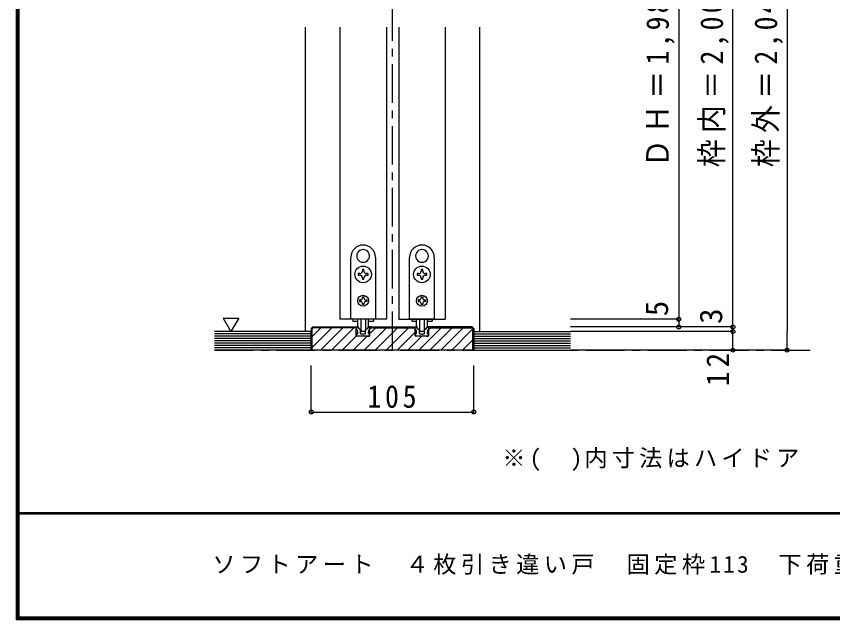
# Model space of a CAD drawing. Units: millimetres at full size, sheet at 1:5; details may follow other scales. Extents: x -973 to 977, y -718 to 696.
# Drawn here: x -973 to -446, y -701 to -311 of the extents above; entities that cross this region are included whole.
import ezdxf
from ezdxf.enums import TextEntityAlignment as Align

# ---------------------------------------------------------------- set-up
doc = ezdxf.new("R2010")
doc.units = ezdxf.units.MM
doc.header["$LTSCALE"] = 5
doc.header["$PDMODE"] = 32
doc.header["$PDSIZE"] = 2.5
doc.linetypes.add('CHAIN1', pattern=[8, 5, -1, 1, -1])
doc.linetypes.add('DASHED1', pattern=[1.8, 1.2, -0.6])
for name, color, linetype in [('0-1_通り芯', 4, 'CHAIN1'), ('0-3_仕上げ', 2, 'Continuous'), ('0-4_枠', 3, 'Continuous'), ('0-6_扉', 6, 'Continuous'), ('0-7_金物', 7, 'Continuous'), ('0-A_文字', 3, 'Continuous'), ('0-B_寸法', 7, 'Continuous'), ('0-C_ハッチ', 4, 'DASHED1'), ('F-1_枠', 6, 'Continuous'), ('F-A_文字', 7, 'Continuous')]:
    doc.layers.add(name, color=color, linetype=linetype)
doc.styles.add('ＭＳ ゴシック', font='')
doc.styles.get('ＭＳ ゴシック').set_extended_font_data('MS Gothic')

msp = doc.modelspace()

# ---------------------------------------------------------------- linework, layer by layer
at = {"layer": '0-1_通り芯'}
for p, q in [((-730.18, -526.5), (-730.18, -18.5)), ((-845.18, -526.5), (-456.18, -526.5))]:
    msp.add_line(p, q, dxfattribs=at)
at = {"layer": '0-3_仕上げ'}
for p, q in [((-782.68, -514.5), (-845.18, -514.5)), ((-782.68, -526.5), (-782.68, -514.5)), ((-677.68, -526.5), (-677.68, -514.5)), ((-677.68, -514.5), (-615.18, -514.5)), ((-782.68, -526.5), (-845.18, -526.5)), ((-677.68, -526.5), (-615.18, -526.5))]:
    msp.add_line(p, q, dxfattribs=at)
at = {"layer": '0-3_仕上げ', "color": 7}
for p, q in [((-782.68, -516), (-845.18, -516)), ((-677.68, -516), (-615.18, -516)), ((-782.68, -517.5), (-845.18, -517.5)), ((-782.68, -519), (-845.18, -519)), ((-782.68, -520.5), (-845.18, -520.5)), ((-782.68, -522), (-845.18, -522)), ((-677.68, -517.5), (-615.18, -517.5)), ((-677.68, -519), (-615.18, -519)), ((-677.68, -520.5), (-615.18, -520.5)), ((-677.68, -522), (-615.18, -522)), ((-782.68, -523.5), (-845.18, -523.5)), ((-782.68, -525), (-845.18, -525)), ((-677.68, -523.5), (-615.18, -523.5)), ((-677.68, -525), (-615.18, -525))]:
    msp.add_line(p, q, dxfattribs=at)
at = {"layer": '0-4_枠', "color": 4}
for p, q in [((-786.68, -317.5), (-786.68, -514.5)), ((-673.68, -514.5), (-673.68, -317.5))]:
    msp.add_line(p, q, dxfattribs=at)
at = {"layer": '0-4_枠'}
for p, q in [((-781.68, -511.5), (-782.68, -512.5)), ((-781.68, -511.5), (-753.58, -511.5)), ((-753.58, -517.5), (-753.58, -511.5)), ((-744.78, -517.5), (-744.78, -511.5)), ((-744.78, -511.5), (-715.58, -511.5)), ((-715.58, -517.5), (-715.58, -511.5)), ((-706.78, -517.5), (-706.78, -511.5)), ((-678.68, -511.5), (-706.78, -511.5)), ((-677.68, -512.5), (-678.68, -511.5)), ((-782.68, -512.5), (-782.68, -526.5)), ((-782.18, -526.5), (-782.18, -512.707)), ((-744.78, -512), (-715.58, -512)), ((-706.78, -512), (-678.887, -512)), ((-678.18, -512.707), (-678.887, -512)), ((-678.18, -526.5), (-678.18, -512.707)), ((-677.68, -512.5), (-677.68, -526.5)), ((-744.78, -517.5), (-753.58, -517.5)), ((-706.78, -517.5), (-715.58, -517.5)), ((-677.68, -526.5), (-782.68, -526.5))]:
    msp.add_line(p, q, dxfattribs=at)
msp.add_lwpolyline([(-753.58, -512), (-781.473, -512), (-782.18, -512.707)], dxfattribs=at)
at = {"layer": '0-6_扉'}
for p, q in [((-764.18, -317.5), (-764.18, -506.5)), ((-734.18, -317.5), (-734.18, -506.5)), ((-726.18, -317.5), (-726.18, -506.5)), ((-696.18, -317.5), (-696.18, -506.5)), ((-734.18, -506.5), (-764.18, -506.5)), ((-726.18, -506.5), (-696.18, -506.5))]:
    msp.add_line(p, q, dxfattribs=at)
at = {"layer": '0-7_金物'}
for p, q in [((-749.279, -461.351), (-749.18, -461.45)), ((-749.081, -461.351), (-749.18, -461.45)), ((-711.279, -461.351), (-711.18, -461.45)), ((-711.081, -461.351), (-711.18, -461.45)), ((-757.18, -506.5), (-757.18, -466.5)), ((-752.823, -467.489), (-752.688, -467.525)), ((-752.724, -467.66), (-752.688, -467.525)), ((-745.538, -467.489), (-745.673, -467.525)), ((-745.637, -467.66), (-745.673, -467.525)), ((-741.18, -466.5), (-741.18, -506.5)), ((-719.18, -506.5), (-719.18, -466.5)), ((-714.823, -467.489), (-714.688, -467.525)), ((-714.724, -467.66), (-714.688, -467.525)), ((-707.538, -467.489), (-707.673, -467.525)), ((-707.637, -467.66), (-707.673, -467.525)), ((-703.18, -466.5), (-703.18, -506.5)), ((-749.68, -474.35), (-749.68, -475.3)), ((-748.68, -474.35), (-749.68, -474.35)), ((-748.68, -475.3), (-748.68, -474.35)), ((-711.68, -474.35), (-711.68, -475.3)), ((-710.68, -474.35), (-711.68, -474.35)), ((-710.68, -475.3), (-710.68, -474.35)), ((-751.38, -477), (-752.33, -477)), ((-752.33, -477), (-752.33, -478)), ((-752.33, -478), (-751.38, -478)), ((-748.68, -480.65), (-748.68, -479.7)), ((-746.03, -477), (-746.98, -477)), ((-746.98, -478), (-746.03, -478)), ((-746.03, -478), (-746.03, -477)), ((-713.38, -477), (-714.33, -477)), ((-714.33, -477), (-714.33, -478)), ((-714.33, -478), (-713.38, -478)), ((-710.68, -480.65), (-710.68, -479.7)), ((-708.03, -477), (-708.98, -477)), ((-708.98, -478), (-708.03, -478)), ((-708.03, -478), (-708.03, -477)), ((-750.98, -494), (-751.58, -494)), ((-751.58, -494), (-751.58, -495)), ((-751.58, -495), (-750.98, -495)), ((-749.68, -492.1), (-748.68, -492.1)), ((-749.68, -492.1), (-749.68, -492.7)), ((-748.68, -492.1), (-748.68, -492.7)), ((-747.38, -494), (-746.78, -494)), ((-712.98, -494), (-713.58, -494)), ((-713.58, -494), (-713.58, -495)), ((-713.58, -495), (-712.98, -495)), ((-711.68, -492.1), (-710.68, -492.1)), ((-711.68, -492.1), (-711.68, -492.7)), ((-710.68, -492.1), (-710.68, -492.7)), ((-709.38, -494), (-708.78, -494)), ((-749.68, -496.3), (-749.68, -496.9)), ((-748.68, -496.9), (-749.68, -496.9)), ((-748.68, -496.3), (-748.68, -496.9)), ((-711.68, -496.3), (-711.68, -496.9)), ((-710.68, -496.9), (-711.68, -496.9)), ((-710.68, -496.3), (-710.68, -496.9)), ((-741.18, -506.5), (-757.18, -506.5)), ((-755.78, -506.5), (-755.78, -507.7)), ((-752.68, -510.921), (-752.68, -506.5)), ((-750.68, -506.5), (-750.68, -514.121)), ((-747.68, -506.5), (-747.68, -514.121)), ((-745.68, -510.921), (-745.68, -506.5)), ((-742.58, -506.5), (-742.58, -507.7)), ((-703.18, -506.5), (-719.18, -506.5)), ((-717.78, -506.5), (-717.78, -507.7)), ((-714.68, -510.921), (-714.68, -506.5)), ((-712.68, -506.5), (-712.68, -514.121)), ((-709.68, -506.5), (-709.68, -514.121)), ((-707.68, -510.921), (-707.68, -506.5)), ((-704.58, -506.5), (-704.58, -507.7)), ((-755.78, -507.7), (-752.648, -507.7)), ((-753.68, -511.5), (-753.137, -511.5)), ((-753.68, -512.5), (-753.68, -511.5)), ((-751.518, -512.912), (-752.784, -511.647)), ((-746.842, -512.912), (-745.577, -511.647)), ((-745.713, -507.7), (-742.58, -507.7)), ((-717.78, -507.7), (-714.648, -507.7)), ((-715.68, -511.5), (-715.137, -511.5)), ((-715.68, -512.5), (-715.68, -511.5)), ((-713.518, -512.912), (-714.784, -511.647)), ((-708.842, -512.912), (-707.577, -511.647)), ((-707.713, -507.7), (-704.58, -507.7)), ((-752.98, -517.5), (-753.466, -516.274)), ((-752.68, -516), (-753.28, -516)), ((-752.68, -516), (-752.68, -514.736)), ((-751.306, -513), (-750.98, -513)), ((-750.78, -515.7), (-750.78, -513.2)), ((-747.98, -514.421), (-750.38, -514.421)), ((-749.18, -516.3), (-748.88, -516)), ((-748.88, -516), (-747.88, -516)), ((-747.58, -515.7), (-747.58, -513.2)), ((-747.055, -513), (-747.38, -513)), ((-745.68, -516), (-745.68, -514.736)), ((-745.68, -516), (-745.08, -516)), ((-745.38, -517.5), (-744.894, -516.274)), ((-714.98, -517.5), (-715.466, -516.274)), ((-714.68, -516), (-715.28, -516)), ((-714.68, -516), (-714.68, -514.736)), ((-713.306, -513), (-712.98, -513)), ((-712.78, -515.7), (-712.78, -513.2)), ((-709.98, -514.421), (-712.38, -514.421)), ((-711.18, -516.3), (-710.88, -516)), ((-710.88, -516), (-709.88, -516)), ((-709.58, -515.7), (-709.58, -513.2)), ((-709.055, -513), (-709.38, -513)), ((-707.68, -516), (-707.68, -514.736)), ((-707.68, -516), (-707.08, -516)), ((-707.38, -517.5), (-706.894, -516.274)), ((-751.88, -517.5), (-752.98, -517.5)), ((-751.88, -517.5), (-751.68, -517.3)), ((-751.68, -517.3), (-751.48, -517.5)), ((-746.88, -517.5), (-751.48, -517.5)), ((-746.68, -517.3), (-746.88, -517.5)), ((-746.48, -517.5), (-746.68, -517.3)), ((-746.48, -517.5), (-745.38, -517.5)), ((-713.88, -517.5), (-714.98, -517.5)), ((-713.88, -517.5), (-713.68, -517.3)), ((-713.68, -517.3), (-713.48, -517.5)), ((-708.88, -517.5), (-713.48, -517.5)), ((-708.68, -517.3), (-708.88, -517.5)), ((-708.48, -517.5), (-708.68, -517.3)), ((-708.48, -517.5), (-707.38, -517.5))]:
    msp.add_line(p, q, dxfattribs=at)
for points in [[(-749.68, -479.7), (-749.68, -480.65), (-748.68, -480.65)], [(-711.68, -479.7), (-711.68, -480.65), (-710.68, -480.65)], [(-746.78, -494), (-746.78, -495), (-747.38, -495)], [(-708.78, -494), (-708.78, -495), (-709.38, -495)], [(-744.68, -512.5), (-744.68, -511.5), (-745.223, -511.5)], [(-706.68, -512.5), (-706.68, -511.5), (-707.223, -511.5)], [(-750.48, -516), (-749.48, -516), (-749.18, -516.3)], [(-712.48, -516), (-711.48, -516), (-711.18, -516.3)]]:
    msp.add_lwpolyline(points, dxfattribs=at)
for centre, radius in [((-749.18, -477.5), 5.35), ((-711.18, -477.5), 5.35), ((-749.18, -494.5), 3.5), ((-711.18, -494.5), 3.5)]:
    msp.add_circle(centre, radius, dxfattribs=at)
for centre, radius, start, end in [((-749.18, -466.5), 8, 0, 180), ((-711.18, -466.5), 8, 0, 180), ((-749.18, -465.5), 4.15, 91.3645, 208.6355), ((-749.18, -465.5), 4.15, 331.3645, 88.6355), ((-711.18, -465.5), 4.15, 91.3645, 208.6355), ((-711.18, -465.5), 4.15, 331.3645, 88.6355), ((-749.18, -465.5), 4.15, 211.3645, 328.6355), ((-711.18, -465.5), 4.15, 211.3645, 328.6355), ((-751.38, -475.3), 1.7, 270, 0), ((-751.38, -479.7), 1.7, 0, 90), ((-746.98, -475.3), 1.7, 180, 270), ((-746.98, -479.7), 1.7, 90, 180), ((-713.38, -475.3), 1.7, 270, 0), ((-713.38, -479.7), 1.7, 0, 90), ((-708.98, -475.3), 1.7, 180, 270), ((-708.98, -479.7), 1.7, 90, 180), ((-750.98, -492.7), 1.3, 270, 0), ((-750.98, -496.3), 1.3, 0, 90), ((-747.38, -492.7), 1.3, 180, 270), ((-747.38, -496.3), 1.3, 90, 180), ((-712.98, -492.7), 1.3, 270, 0), ((-712.98, -496.3), 1.3, 0, 90), ((-709.38, -492.7), 1.3, 180, 270), ((-709.38, -496.3), 1.3, 90, 180), ((-753.137, -512), 0.5, 45, 90), ((-750.68, -510.921), 2, 180, 264.78409), ((-747.68, -510.921), 2, 275.21591, 0), ((-745.223, -512), 0.5, 90, 135), ((-715.137, -512), 0.5, 45, 90), ((-712.68, -510.921), 2, 180, 264.78409), ((-709.68, -510.921), 2, 275.21591, 0), ((-707.223, -512), 0.5, 90, 135), ((-755.68, -514.736), 3, 0, 48.19), ((-753.28, -516.2), 0.2, 90, 201.616), ((-751.306, -512.7), 0.3, 225, 270), ((-750.98, -513.2), 0.2, 0, 90), ((-750.88, -513.112), 0.2, 0, 84.78409), ((-750.48, -515.7), 0.3, 180, 270), ((-750.38, -514.121), 0.3, 180, 270), ((-747.98, -514.121), 0.3, 270, 0), ((-747.88, -515.7), 0.3, 270, 0), ((-747.48, -513.112), 0.2, 95.21591, 180), ((-747.38, -513.2), 0.2, 90, 180), ((-747.055, -512.7), 0.3, 270, 315), ((-742.68, -514.736), 3, 131.81, 180), ((-745.08, -516.2), 0.2, 338.384, 90), ((-717.68, -514.736), 3, 0, 48.19), ((-715.28, -516.2), 0.2, 90, 201.616), ((-713.306, -512.7), 0.3, 225, 270), ((-712.98, -513.2), 0.2, 0, 90), ((-712.88, -513.112), 0.2, 0, 84.78409), ((-712.48, -515.7), 0.3, 180, 270), ((-712.38, -514.121), 0.3, 180, 270), ((-709.98, -514.121), 0.3, 270, 0), ((-709.88, -515.7), 0.3, 270, 0), ((-709.48, -513.112), 0.2, 95.21591, 180), ((-709.38, -513.2), 0.2, 90, 180), ((-709.055, -512.7), 0.3, 270, 315), ((-704.68, -514.736), 3, 131.81, 180), ((-707.08, -516.2), 0.2, 338.384, 90)]:
    msp.add_arc(centre, radius, start, end, dxfattribs=at)
at = {"layer": '0-A_文字', "color": 7}
msp.add_line((-839.616, -505.686), (-834.616, -514.347), dxfattribs=at)
msp.add_lwpolyline([(-839.616, -505.686), (-829.616, -505.686), (-834.616, -514.347)], dxfattribs=at)
at = {"layer": '0-B_寸法', "color": 4}
for p, q in [((-475.18, -76.5), (-475.18, -514.5)), ((-510.18, -526.5), (-510.18, -106.5)), ((-545.18, -120.5), (-545.18, -506.5)), ((-545.18, -506.5), (-615.18, -506.5)), ((-545.18, -506.5), (-545.18, -511.5)), ((-510.18, -511.5), (-615.18, -511.5)), ((-510.18, -514.5), (-615.18, -514.5)), ((-475.18, -526.5), (-475.18, -514.5)), ((-475.18, -526.5), (-615.18, -526.5)), ((-782.68, -566.5), (-782.68, -536.5)), ((-677.68, -566.5), (-677.68, -536.5)), ((-782.68, -566.5), (-677.68, -566.5))]:
    msp.add_line(p, q, dxfattribs=at)
at = {"layer": '0-B_寸法'}
for p in [(-545.18, -506.5), (-545.18, -511.5), (-510.18, -511.5), (-510.18, -514.5), (-510.18, -526.5), (-475.18, -526.5), (-782.68, -566.5), (-677.68, -566.5)]:
    msp.add_point(p, dxfattribs=at)
at = {"layer": '0-C_ハッチ', "linetype": 'Continuous'}
for p, q in [((-782.18, -517.759), (-776.422, -512)), ((-782.18, -524.83), (-769.351, -512)), ((-776.779, -526.5), (-762.279, -512)), ((-769.708, -526.5), (-755.208, -512)), ((-748.495, -526.5), (-733.995, -512)), ((-744.78, -515.714), (-741.066, -512)), ((-741.424, -526.5), (-726.924, -512)), ((-734.353, -526.5), (-719.853, -512)), ((-727.282, -526.5), (-715.58, -514.798)), ((-713.14, -526.5), (-698.64, -512)), ((-706.78, -513.069), (-705.711, -512)), ((-706.069, -526.5), (-691.569, -512)), ((-698.998, -526.5), (-684.498, -512)), ((-691.927, -526.5), (-678.18, -512.754)), ((-762.637, -526.5), (-753.58, -517.443)), ((-755.566, -526.5), (-746.566, -517.5)), ((-720.211, -526.5), (-711.211, -517.5)), ((-684.856, -526.5), (-678.18, -519.825)), ((-677.784, -526.5), (-677.68, -526.396))]:
    msp.add_line(p, q, dxfattribs=at)
at = {"layer": 'F-1_枠'}
for p, q in [((-973.347, 695.833), (-973.347, -700.833)), ((-972.514, 695.833), (-972.514, -700.833)), ((-971.68, 695.833), (-971.68, -700.833)), ((976.653, -631.667), (-973.347, -631.667)), ((976.653, -632.5), (-973.347, -632.5)), ((976.653, -699.167), (-973.347, -699.167)), ((976.653, -700), (-973.347, -700)), ((976.653, -700.833), (-973.347, -700.833))]:
    msp.add_line(p, q, dxfattribs=at)

# ---------------------------------------------------------------- texts
at = {"layer": '0-A_文字', "color": 7, "insert": (-659.241, -604.63), "char_height": 11, "attachment_point": 7, "style": 'ＭＳ ゴシック'}
msp.add_mtext('\\T1.18;※(\u3000)内寸法はハイドア', dxfattribs=at)
at = {"layer": '0-B_寸法', "style": 'ＭＳ ゴシック'}
for s, p in [('5', (-547.68, -504.5)), ('3', (-512.68, -509.5))]:
    msp.add_text(s, height=14.66, rotation=90, dxfattribs=at).set_placement(p, align=Align.BOTTOM_LEFT)
at = {"layer": '0-B_寸法', "char_height": 14.66, "attachment_point": 7, "rotation": 90, "style": 'ＭＳ ゴシック'}
for s, insert in [('\\T1.23;\\W0.9;ＤＨ＝1,983(2,183)', (-547.68, -408.125)), ('\\T1.23;\\W0.9;枠内＝2,002(2,202)', (-512.68, -408.125)), ('\\T1.23;\\W0.9;枠外＝2,047(2,247)', (-477.68, -408.125)), ('\\T1.27;\\W0.95;12', (-512.68, -549.75))]:
    msp.add_mtext(s, dxfattribs=dict(at, insert=insert))
at = {"layer": '0-B_寸法', "insert": (-746.43, -564), "char_height": 14.66, "attachment_point": 7, "style": 'ＭＳ ゴシック'}
msp.add_mtext('\\T1.27;\\W0.9;105', dxfattribs=at)
at = {"layer": 'F-A_文字', "insert": (-846.68, -673.333), "char_height": 11, "attachment_point": 7, "style": 'ＭＳ ゴシック'}
msp.add_mtext('\\T1.19;ソフトアート\u3000４枚引き違い戸\u3000固定枠113\u3000下荷重（レールタイプ）\\~ドアＨ共通\u3000枠外Ｗ3,234', dxfattribs=at)

doc.saveas('drawing.dxf')
